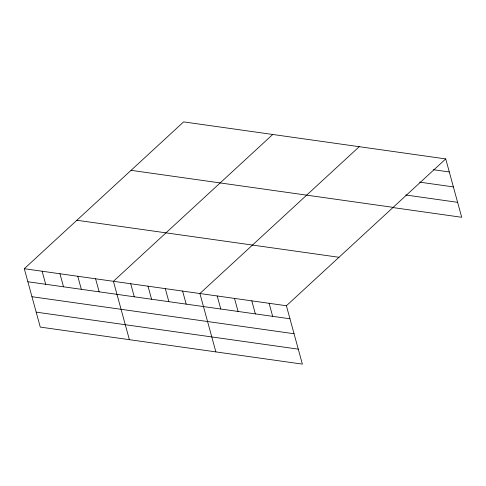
<?xml version="1.0" encoding="UTF-8"?>
<svg xmlns="http://www.w3.org/2000/svg" width="486" height="486" viewBox="0 0 486 486"><rect width="100%" height="100%" fill="white"/><g stroke="black" fill="none" stroke-linecap="round" stroke-linejoin="round"><path stroke-width="0.73" d="M445.729 158.91L286.4 305.743L302.365 364.117L40.271 327.09L24.3 268.715L183.635 121.883L445.729 158.91L461.7 217.285L392.506 207.51M272.743 134.47L113.414 281.303L129.385 339.684M359.239 146.687L199.904 293.52L215.875 351.9M433.439 169.711L449.301 171.953M419.515 182.129L453.389 186.91M405.713 194.995L457.605 202.322M131.056 170.337L393.15 207.364M76.879 220.261L338.979 257.282M24.3 268.715L286.4 305.743M27.866 281.765L289.966 318.786M31.961 296.721L294.06 333.742M36.177 312.133L298.276 349.155M269.098 303.294L272.664 316.343M251.803 300.852L255.369 313.895M234.501 298.41L238.073 311.453M217.206 295.968L220.772 309.011M182.608 291.078L186.174 304.121M165.307 288.635L168.879 301.678M148.011 286.193L151.577 299.236M130.71 283.751L134.282 296.794M95.59 278.788L99.156 291.831M77.766 276.273L81.338 289.316M59.948 273.752L63.514 286.795M42.124 271.237L45.69 284.28"/></g></svg>
